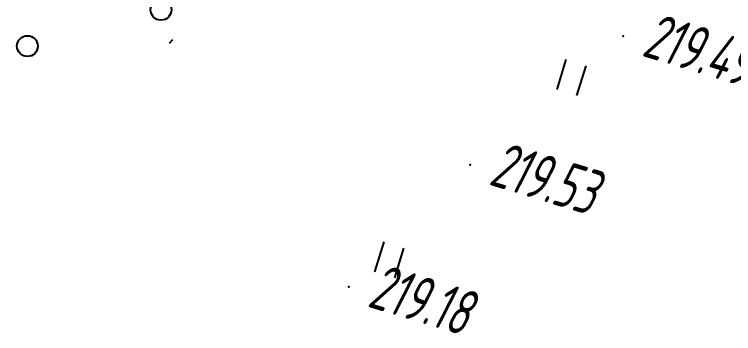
# Model space of a CAD drawing. Header units: millimetres. Extents: x -1799 to 6962, y -1020 to 4121.
# Drawn here: x -803.4 to -748.1, y 3605.9 to 3630.4 of the extents above; entities that cross this region are included whole.
import ezdxf

# ---------------------------------------------------------------- set-up
doc = ezdxf.new("R2010")
doc.units = ezdxf.units.MM
doc.linetypes.add('CONTI', pattern=[0])
for name, color, linetype in [('PI_OTDEFAULT', 172, 'CONTI'), ('PI_TTDEFAULT', 5, 'CONTI'), ('SIT_LDEFAULT', 7, 'CONTI'), ('ZAPSKDEFAULT', 7, 'CONTI')]:
    doc.layers.add(name, color=color, linetype=linetype)
doc.styles.add('eskd', font='spds.shx', dxfattribs={"width": 1.2, "oblique": 15})

# ---------------------------------------------------------------- blocks, each defined once
blk = doc.blocks.new('BL_2011')
at = {"color": 0}
for p, q in [((0, 0), (0, 2.4)), ((1.6, 0), (1.6, 2.4))]:
    blk.add_line(p, q, dxfattribs=at)
blk = doc.blocks.new('BL_2002')
at = {"color": 0}
blk.add_circle((0, 0), 0.8, dxfattribs=at)

msp = doc.modelspace()

# ---------------------------------------------------------------- linework, layer by layer
at = {"layer": 'PI_TTDEFAULT', "color": 5}
for p in [(-756.558, 3628.749, 219.492), (-768.318, 3618.859, 219.53), (-777.648, 3609.489, 219.182)]:
    msp.add_point(p, dxfattribs=at)
at = {"layer": 'SIT_LDEFAULT', "color": 7}
msp.add_line((-791.208, 3628.459), (-791.468, 3628.179), dxfattribs=at)

# ---------------------------------------------------------------- block references
at = {"layer": 'ZAPSKDEFAULT', "color": 7, "rotation": 342.9999999999999}
for name, p in [('BL_2002', (-792.088, 3630.767)), ('BL_2002', (-802.355, 3627.975)), ('BL_2011', (-761.648, 3624.639)), ('BL_2011', (-775.648, 3610.639))]:
    msp.add_blockref(name, p, dxfattribs=at)

# ---------------------------------------------------------------- texts
at = {"layer": 'PI_OTDEFAULT', "color": 172, "style": 'eskd', "oblique": 10, "width": 0.8}
for s, p in [('219.49', (-755.228, 3627.259)), ('219.53', (-766.988, 3617.369)), ('219.18', (-776.318, 3607.999))]:
    msp.add_text(s, height=3.5, rotation=343, dxfattribs=at).set_placement(p)

doc.saveas('drawing.dxf')
